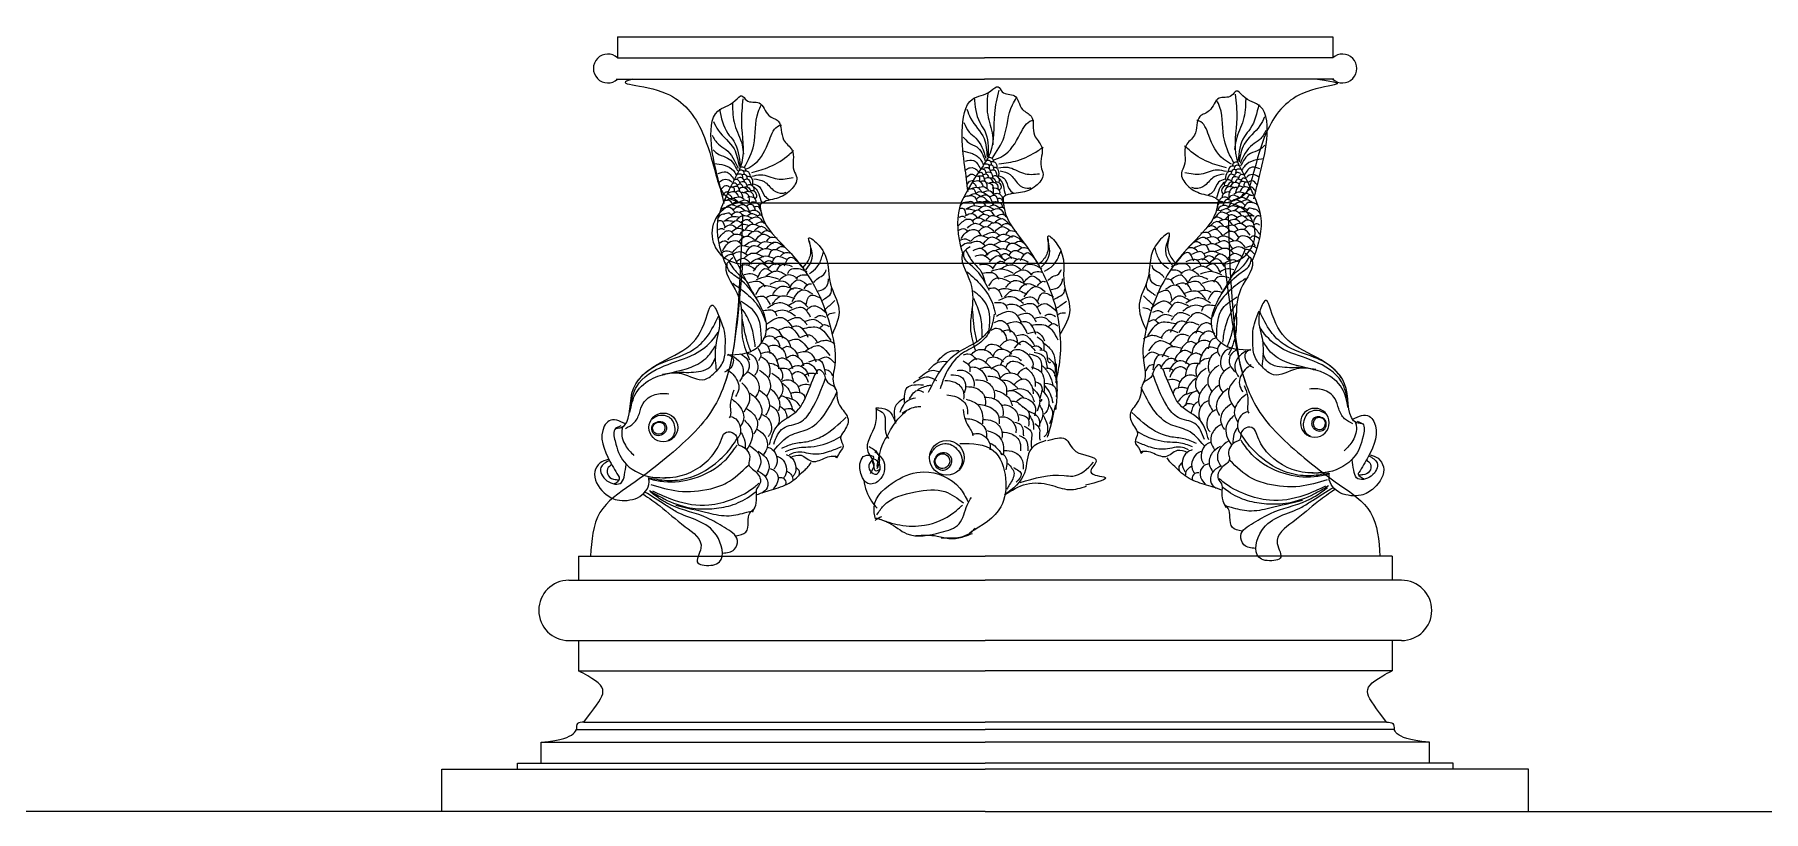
# Model space of a CAD drawing. Extents: x 3172 to 33391, y 13916 to 34175.
# Drawn here: x 26494 to 28499, y 24056 to 24957 of the extents above; entities that cross this region are included whole.
import ezdxf

# ---------------------------------------------------------------- set-up
doc = ezdxf.new("R2010")
doc.units = 0
doc.layers.get('0').update_dxf_attribs({"linetype": 'CONTINUOUS'})
doc.layers.get('DEFPOINTS').update_dxf_attribs({"linetype": 'CONTINUOUS'})

# ---------------------------------------------------------------- blocks, each defined once
blk = doc.blocks.new('A$C4FF96143')
blk.add_circle((144.8, 134.1), 28.7)
for points in [[(226, 569), (225.1, 610.4), (226.8, 669.3), (249.4, 720.9), (281.2, 731.3), (293.6, 736.8), (299.6, 727.7), (319, 719), (330.1, 695.1), (343.1, 682.5), (345.1, 650.4), (355.1, 630.7), (350.6, 597.4), (352.5, 584.4), (338.6, 566.7), (312.3, 558.3), (285.3, 555.1), (280.8, 552.2)], [(252.5, 723.3), (257.3, 681.1), (264.1, 666.1), (265.5, 624.4)], [(275.5, 727.5), (271.7, 692.3), (276.2, 657.5), (275.1, 641.7)], [(238.5, 705.3), (242.9, 689.7), (261.7, 653.6), (263.3, 623.2)], [(271.3, 619.5), (295, 653.1), (314.2, 704.5), (322.3, 715.5)], [(227.6, 659.8), (235.2, 649.9), (248, 641.3), (259.5, 616.9)], [(231.3, 683.6), (238.1, 666.9), (248, 656), (261.1, 620.9)], [(274.8, 616.8), (289.3, 621.8), (322.1, 655.1), (343.4, 675), (346.8, 675.1)], [(224.4, 637.1), (239.8, 630.9), (252.7, 618.9), (255.8, 611.1)], [(226, 605.6), (233.8, 608.1), (244.2, 603.4), (245.9, 600.6)], [(227.2, 619.7), (240.2, 619.6), (250.3, 604.2)], [(250.9, 604.2), (256.1, 603.1), (258.6, 596)], [(256.1, 605.1), (262.6, 605.3), (266.8, 597)], [(257.5, 611.6), (264.4, 610.2), (264.9, 603.7)], [(261.8, 617.3), (266.9, 616.6), (269, 609.2)], [(264.9, 609.4), (270.1, 608.4), (272.2, 600.6)], [(265.2, 622.5), (271.6, 619.6), (273.1, 614.2)], [(268.6, 614.4), (275.1, 613.1), (277.7, 602.6)], [(272.1, 605), (276.9, 603.5), (279.7, 593.6), (278.2, 588.7)], [(280.3, 602.9), (295.6, 602.3), (320.3, 589.6), (347, 586)], [(281.8, 609.2), (313.3, 611.9), (348.5, 624.4), (357.4, 629.2)], [(232.6, 580.8), (209.1, 543.9), (205.3, 474.2), (206.6, 466.6)], [(225.7, 580.8), (232.3, 586.6), (237.4, 586.8)], [(225.9, 592.6), (235.3, 597.4), (240.5, 594.2)], [(228.6, 573.4), (235.2, 572.5), (238.2, 565.1)], [(232.4, 573.8), (241.9, 574.5), (248.4, 566.2)], [(235.2, 583.1), (239, 579.2), (240.2, 574.8)], [(235.5, 584.2), (246, 584.9), (251.9, 574.1)], [(241.7, 594.2), (247.1, 590.7), (246.3, 585.2)], [(242.3, 574.2), (253.9, 573.9), (259.9, 568.6)], [(246, 593), (252.9, 592.2), (255.5, 582.9)], [(246.5, 598.2), (251.4, 598.4), (253.3, 591)], [(248, 583.9), (253.8, 584.1), (258.1, 574.5), (257.5, 570.9)], [(253.5, 594.2), (259.3, 594.7), (262.1, 589.3)], [(254.4, 587.4), (262.5, 588.7), (269.6, 579.1)], [(257.8, 581), (266.1, 577.1), (267, 562.1)], [(258.6, 598), (266.8, 596.6), (269.1, 586.9)], [(260.8, 579.5), (268.6, 580.1), (275.7, 574.4), (275.5, 568.9)], [(264.5, 588.1), (270, 587), (273.6, 578.9)], [(266.2, 599.9), (272.4, 600.4), (276.2, 590.1)], [(268.8, 589.5), (273.9, 590.7), (279.2, 583), (278.5, 579.5)], [(273.7, 580.7), (277.8, 579.2), (280.3, 568.3), (277.2, 565.6)], [(279.8, 585.4), (284.6, 575.4), (286.3, 560.8), (287, 556.9)], [(280.2, 589.9), (288.9, 582.9), (294, 566.7), (300.5, 558.5)], [(282.8, 597.9), (298.3, 590), (310.1, 572.9), (324, 564.3), (330.2, 564.5)], [(210.1, 547.4), (218.9, 552.4), (223.2, 552)], [(217.6, 559.9), (223.7, 562.3), (227, 562)], [(220.8, 551.9), (230.4, 551.9), (234, 545.2)], [(221.2, 541.3), (234.7, 544.9), (245.8, 540.8)], [(223.9, 561.9), (233.9, 560.9), (239.7, 550.2)], [(227.6, 562.4), (236.5, 564.7), (245.5, 559.6)], [(233.6, 548.6), (244.8, 550.7), (252.6, 543.1)], [(237.8, 565.1), (244.6, 567.1), (256.8, 560.3)], [(238.5, 555.2), (245.2, 558.9), (257.8, 549.4)], [(246.2, 559.6), (257.5, 560), (263.7, 547.6)], [(247.6, 549.4), (257.5, 549.7), (266.2, 543.2)], [(250.4, 565.6), (262.4, 566.6), (268.1, 558)], [(260.7, 556.7), (269.5, 558.3), (273.6, 547.2)], [(263.4, 546.9), (269.5, 547.8), (279.7, 538.9), (279.1, 537.5)], [(266.3, 570.9), (269.6, 571), (278.1, 561.8), (277.5, 560.2)], [(268.4, 560.7), (275.2, 560.9), (281.3, 554), (281.4, 549.5)], [(273.1, 552), (277.5, 552.8), (282.3, 543.1), (282.5, 537.3)], [(283, 554.7), (282.7, 533.1), (309.5, 474.6), (346.1, 385), (352.7, 317.1), (345.8, 267.2), (337, 238.8)], [(203.8, 514.3), (211.2, 520.2), (219.5, 524.2)], [(207.1, 528.5), (212.7, 529.6), (216.6, 526.9)], [(208.5, 542.6), (214.2, 542.8), (218.3, 531.7)], [(217.1, 529.9), (229.4, 532), (237.1, 524.5)], [(217.3, 523.8), (224.9, 523), (230.3, 515.7)], [(218.5, 508.8), (230.6, 515.7), (246.6, 507.7)], [(219.1, 540.9), (226.7, 539.8), (235.4, 536)], [(227.7, 520.4), (237.5, 524.1), (248.6, 518.7)], [(229, 533.1), (238.8, 537.1), (249, 528.3)], [(238.5, 524.8), (248.6, 528.9), (257.7, 524.5)], [(239.6, 512.9), (247.6, 518.3), (260, 514.3), (262.5, 512.7)], [(240.1, 537.5), (248.8, 542.6), (265.8, 535.3)], [(246.1, 533), (257.6, 534.7), (264.8, 525.4)], [(251, 519.1), (259.3, 525.2), (276.3, 518.3)], [(259.1, 540.9), (265.6, 542.8), (275.4, 536.7)], [(259.7, 533.4), (275.4, 535), (281.9, 523.9)], [(265.2, 514.5), (277.7, 518.7), (286.5, 509.4)], [(269, 523.8), (280.2, 525.6), (284.8, 520.9)], [(274.7, 536.7), (280.1, 537.5), (282.2, 535.2)], [(203.2, 506.8), (214.4, 508.1), (218.4, 502.6)], [(203.7, 489.9), (211.2, 492), (221.7, 486.7)], [(206.5, 492.8), (214.6, 501.5), (223, 505.5)], [(218.3, 504.3), (233.4, 504.2), (239.5, 494.5)], [(222, 487), (235.8, 494.7), (252, 488.7)], [(235.5, 500.8), (249.3, 508.5), (261.9, 499.7)], [(242.7, 480.9), (255.7, 490.2), (272.1, 481.2)], [(243.6, 493.9), (263.7, 497), (271.1, 491.4)], [(252.7, 507.9), (261.1, 513.3), (273.2, 509.6), (275.8, 504.6)], [(263, 498), (276.1, 505.6), (288, 497.8)], [(264.7, 487.5), (273.8, 492.6), (290.7, 486.6)], [(274.3, 506.6), (284.5, 510), (291.1, 505.4)], [(278.3, 481.1), (291.7, 488.4), (307.1, 477.6)], [(281.3, 492.5), (286.6, 497.1), (299, 494.1)], [(220.1, 477.8), (208.5, 470.8), (214.2, 418.6), (210.7, 368.6), (206.3, 343.5), (210.1, 306.9)], [(205, 479.6), (214.3, 484.6), (222.7, 483.9)], [(244.1, 402.4), (222.4, 442.4), (208.1, 462.8), (208.4, 470.1)], [(212.3, 473.1), (222.1, 451.4), (233.4, 435.9), (238, 417.4)], [(221.4, 484), (233.7, 485.7), (244.2, 477.9)], [(224.2, 471.1), (237.2, 473.6), (247.8, 460.9)], [(226.6, 461.4), (237.1, 462.6), (252.3, 450.9)], [(238.5, 473.3), (251.3, 478.8), (270.1, 468.5)], [(242.4, 460.2), (261.4, 467), (270.6, 454.1)], [(248.9, 449), (264.3, 458.3), (275.2, 448.2)], [(259.9, 477.1), (275.5, 481.3), (286.6, 476.3)], [(260.9, 467.5), (273.9, 469), (286.8, 461.9)], [(267, 457.5), (277.4, 460.5), (286.5, 451.2)], [(278.7, 467.1), (286.3, 476.2), (304.7, 467.6)], [(282.8, 457.3), (290.1, 463.7), (306.5, 456.4)], [(293.1, 475.8), (304, 478.5), (311.8, 470.6)], [(297.7, 463.6), (307.5, 467.4), (315.8, 464.6)], [(300.6, 446.4), (311.6, 458.2), (329, 436.9)], [(349.4, 478.1), (345.9, 454.2), (333.4, 439.7), (330.3, 437.4)], [(333.7, 432.1), (350.2, 456.5), (350.4, 482.4), (363.9, 466.7), (368.3, 399.8), (373, 356.7), (352.7, 318.2)], [(210.7, 436.9), (231.9, 411.6), (247.2, 379.3), (250, 361.9)], [(232.3, 446.7), (242.9, 446.4), (254.1, 438.6)], [(236.3, 432), (255.7, 429.2), (261.3, 419.7)], [(250.3, 434.2), (268.6, 435.7), (285.5, 427.5)], [(252.8, 436.9), (268.2, 448.8), (279, 440.4)], [(266.8, 436.5), (286.8, 440.7), (299.4, 431.5)], [(273.4, 448.1), (282, 452.8), (296.2, 448.9)], [(286.5, 424.9), (303.8, 430.8), (317.2, 421.6)], [(286.8, 441.6), (295.3, 448.9), (313, 442.5)], [(302.9, 432.5), (307.1, 437), (327.3, 434.2), (334.5, 429.2)], [(338.3, 424.7), (353.1, 432.8), (364.6, 447.2), (368.6, 454.9)], [(235.8, 330.9), (236.3, 381.2), (217.5, 404.3)], [(244.1, 410.4), (256, 421.3), (279, 413.3)], [(244.2, 406), (255.7, 404.7), (263.2, 389.2)], [(261, 402.2), (267.1, 403.3), (283, 398.6)], [(270.8, 421.8), (284.8, 424), (299, 417.5), (301.9, 408.8)], [(271.4, 404.3), (286, 414.4), (306.4, 405.5)], [(293.5, 398.1), (304.6, 407.2), (320.5, 401.6)], [(300.1, 386), (322.3, 400.8), (335.8, 390.8)], [(301, 408.8), (317.3, 419), (330, 408)], [(314.6, 421.5), (323.2, 425.3), (334.7, 423.1)], [(324, 401.7), (334.3, 408.2), (337.9, 407.4)], [(342.1, 408.6), (350.5, 414.3), (361.2, 417.9), (366.4, 424.6)], [(345.8, 393.6), (356.6, 395.1), (365, 402.9), (366.9, 409.5)], [(215.2, 319.4), (212.8, 340.3), (212.7, 360.6), (213.3, 378.2)], [(224.1, 326), (225.5, 352), (220.5, 381.2), (216.8, 391.9)], [(250.3, 381.7), (268, 376.2), (270, 368.4)], [(258.1, 384.6), (279, 388.8), (297.8, 375.5)], [(267.6, 389.3), (283, 398.6), (305.2, 389.7)], [(268, 375.3), (281.1, 375.8), (300, 361.6)], [(292.4, 380.5), (313.3, 383.9), (323.3, 371.1)], [(292.7, 371.8), (314.5, 372.5), (323.9, 354.5)], [(321.4, 375.4), (330.6, 388.8), (348.4, 380.7)], [(349.6, 376.5), (353.9, 378.8), (365.6, 384.6), (368.6, 392.2)], [(247.9, 362.3), (238.9, 337.8), (218.1, 316.9), (189.1, 303.6), (160.8, 277.5), (145.9, 248.8)], [(247, 348.8), (256.6, 351.3), (270.7, 333.9), (270.8, 330.1)], [(251.1, 359), (278.1, 363.4), (291, 344.6)], [(268.2, 344.7), (286.6, 345.4), (298.6, 325.6)], [(287, 356.7), (305.4, 357.4), (315.5, 342.8)], [(289.2, 344.6), (298.8, 344.9), (312.7, 322.6)], [(314.4, 348.9), (327.6, 349.4), (341.1, 336.7)], [(319.1, 366.6), (330.3, 371.3), (351.9, 354.6)], [(331, 351.2), (338.8, 353.2), (348.6, 348.3)], [(349.1, 360.2), (353.4, 362.5), (369.3, 371.7)], [(352.7, 350.6), (354.8, 351.8), (365.6, 352.2)], [(236.7, 337), (218.8, 322.2), (201, 314), (171.2, 299.1), (125.5, 245.1)], [(225.3, 304.4), (231.6, 312.2), (253.2, 306.3), (255.5, 303.4)], [(239.9, 336.6), (249.5, 339.1), (263.6, 321.7), (263.7, 317.9)], [(252, 309.2), (267.5, 317.9), (286.2, 308.1)], [(257.3, 331.9), (266.9, 334.5), (281, 317), (281.1, 313.3)], [(281.2, 323.3), (292.5, 323.7), (309, 303.3)], [(299.5, 324.8), (316.1, 325.4), (326.3, 310)], [(306.9, 338.2), (333.3, 333.8), (348.2, 309)], [(315, 317.9), (323.6, 307.2), (323.6, 295.4)], [(335.1, 333), (343.7, 336.8), (350.9, 331.8)], [(130, 281.6), (150.1, 293.6), (163.2, 292.6)], [(146.1, 294.6), (168.2, 308.7), (183.3, 308.7)], [(188.5, 290.8), (197.9, 281.1), (197.8, 271.6)], [(190.2, 300.7), (197.8, 301.9), (210.8, 290.2)], [(196.7, 284), (208.3, 292.1), (232, 276.4), (234.1, 272.5)], [(202.8, 299.2), (211.1, 305.6), (231.9, 302), (238.8, 293.2)], [(224.8, 283.2), (231.1, 290.9), (252.7, 285.1), (255, 282.1)], [(239.5, 294.7), (245.8, 302.4), (267.5, 296.6), (269.8, 293.6)], [(249.7, 278), (260.3, 290), (281.9, 284.2), (284.2, 281.2)], [(265.8, 291.5), (272, 299.2), (293.7, 293.4), (296, 290.4)], [(275.5, 303.2), (289.2, 313), (308.8, 295)], [(296.3, 290.1), (303.2, 276.2), (301.1, 264.9)], [(298.4, 291.1), (314.5, 282.1), (315.5, 259)], [(303.5, 301.6), (312.4, 303), (320.3, 297.1)], [(307, 292.8), (321.4, 285.3), (325.7, 265.5)], [(317.1, 296), (326.8, 291.7), (330.5, 273.5), (332.7, 273.5)], [(323, 307.7), (335.9, 293.3), (338.6, 257.4)], [(84.8, 232.4), (91.8, 256.5), (119, 258.5)], [(102.9, 263.5), (128, 270.5), (141.1, 263.5)], [(112.9, 270.5), (138.1, 280.6), (147.1, 277.5)], [(155.1, 261.9), (171, 257.3), (183.4, 241.4), (182.8, 227.6)], [(165.7, 270.2), (181.6, 265.6), (188.5, 252), (184.6, 237.5)], [(177.1, 276.2), (186.1, 275.7), (202.8, 251.8), (201.7, 247.1)], [(198.3, 279.5), (207.7, 278.4), (223.1, 261), (224.9, 253.9)], [(205.7, 257.8), (221.6, 253.2), (234.1, 237.3), (233.4, 223.6)], [(214.2, 274.9), (226.1, 276.6), (244.8, 263.7), (246.1, 257.1)], [(226.4, 261.7), (242.4, 257.1), (254.8, 241.2), (254.1, 227.4)], [(235.4, 274.4), (248.7, 278.1), (263.9, 263.5)], [(246.4, 255.5), (254.7, 262), (275.5, 258.3), (282.4, 249.5)], [(257.6, 272.8), (263.9, 280.5), (285.5, 274.7), (287.8, 271.7)], [(276.1, 258.8), (281.7, 265), (292.8, 269)], [(292, 268.1), (302.7, 251), (302.7, 236)], [(299.5, 269.2), (313.9, 260.6), (316.6, 226.4)], [(341.2, 269.7), (339.1, 240.3), (336.4, 214.1), (332.7, 195.9), (333.2, 199.1), (317.7, 159), (313.9, 150.9)], [(318.7, 269.2), (328.4, 252.6), (332.1, 235.5)], [(324.1, 264.9), (330, 263.3), (338.6, 236.6)], [(330, 281), (338.6, 267.1), (336.4, 249.9)], [(85.4, 239.7), (69.3, 228.1), (65.7, 204.5)], [(75.8, 217.3), (90.8, 235.4), (103.9, 238.4)], [(93.8, 237.4), (109.9, 250.4), (118, 246.4)], [(108.9, 251.4), (128, 256.5), (131, 256.5)], [(155.9, 237.8), (168.2, 234.2), (186.6, 215.4), (186.6, 202.1)], [(189.6, 248.1), (205.5, 243.5), (218, 227.6), (217.3, 213.8)], [(236.2, 237.1), (245.2, 232.8), (259.4, 218.2), (261.4, 208.4)], [(249.3, 253), (260.6, 249.5), (271.1, 239.7), (274.3, 235.6)], [(256, 233.6), (261.3, 234), (281, 220.9), (282.9, 218.6)], [(264, 234.2), (280.6, 234.8), (291.2, 229.8)], [(268.9, 243.7), (274.2, 247.8), (288.8, 249.8), (294.5, 243.8)], [(289.8, 229.6), (296.3, 220), (298.4, 211.4)], [(293.6, 244.6), (297.9, 235), (298.4, 224.3)], [(298.9, 232.8), (307.5, 220), (302.1, 195.4)], [(304.3, 244.1), (313.9, 233.4), (309.6, 210.9), (311.2, 212), (311.8, 214.1)], [(318.7, 235.5), (326.2, 221.6), (328.9, 206.1)], [(319.3, 240.3), (334.8, 232.8), (335.9, 215.7)], [(36.6, 227.5), (32.7, 201.4), (15.7, 158.2), (23.5, 134.7), (15.7, 121.6)], [(36.6, 228.9), (55, 223.6), (66.8, 200.1)], [(37.5, 226.5), (48.2, 217.9), (48.8, 183.4), (52.1, 176.1)], [(50.8, 180.7), (68.8, 204), (86.4, 218.3)], [(78.8, 215.3), (101.9, 223.3), (110.9, 223.3)], [(180, 210.6), (182, 193.1), (187.2, 179.5), (191.4, 169.8), (191.3, 165.6)], [(187, 227.1), (205.3, 215.8), (211, 201.3), (209.4, 183.9)], [(206.5, 216.7), (218.8, 213.1), (237.3, 194.3), (237.2, 181)], [(216.9, 227.7), (232.8, 223.1), (245.3, 207.2), (244.6, 193.4)], [(244.1, 211.1), (253.1, 210.5), (269.9, 186.6), (268.8, 182)], [(260.8, 216.5), (267.5, 215.1), (274.8, 209.4), (279.4, 203.5)], [(269.6, 214.9), (278.8, 220.1), (287.1, 218.1)], [(278, 206.1), (287.7, 194.3), (287.1, 183.1)], [(287.7, 217.3), (297.3, 208.2), (298.4, 192.2), (296.8, 187.9)], [(306.4, 206.1), (310.7, 193.2), (304.3, 174.5)], [(313.9, 228), (322, 214.1), (318.2, 194.8), (312.9, 188.9)], [(322, 205), (326.8, 192.2), (319.8, 172.4)], [(183.1, 195.6), (195.5, 192), (213.9, 173.2), (213.9, 159.9)], [(211.3, 191.1), (227.3, 186.5), (239.7, 170.6), (239.1, 156.8)], [(215.9, 171.9), (234.2, 160.6), (239.9, 146.1), (238.2, 128.7)], [(238.1, 192.1), (247.1, 191.5), (263.8, 167.7), (262.7, 163)], [(263, 180.9), (271.6, 176.6), (274.8, 156.8)], [(271.6, 192.7), (285, 185.2), (285, 171.8)], [(278, 172.9), (288.2, 163.3), (286.1, 140.8), (286.6, 134.4)], [(288.2, 196.4), (302.1, 185.7), (303.2, 169.7)], [(288.2, 189.5), (293, 176.6), (292.5, 165.9)], [(295.7, 175.6), (302.7, 165.4), (301.1, 152.6), (301.6, 147.2)], [(310.7, 187.9), (314.5, 177.7), (312.3, 154.7), (308.6, 151.5)], [(27.6, 157.1), (40.2, 138.3), (29.2, 108.5), (10.3, 105.3), (13.4, 152.4), (24.4, 147.7), (16.6, 138.3), (16.6, 125.7), (26, 119.5), (32.3, 136.7), (22.9, 144.6), (22.9, 132), (24.4, 125.7), (33.9, 127.3)], [(18.3, 166.1), (31.4, 154.3), (31.4, 134.7), (27.5, 128.1)], [(117.5, 141), (130, 154.4), (144.2, 157.7), (152.5, 155.8), (163.1, 146.5), (169.1, 135.4), (167.9, 120.2), (163.4, 113.2)], [(125.5, 134.8), (133, 142.2), (144.7, 142.3), (151.4, 134.9), (152.2, 128), (149.2, 120.7), (139.5, 114.1), (130.6, 115.9), (124.5, 123.8), (123.9, 131.7), (125.6, 135.5)], [(169, 155.6), (222.4, 138.3), (238.1, 89.6), (225.6, 44.1), (169, 6.4)], [(192.6, 168.9), (201.6, 168.4), (218.4, 144.5), (217.3, 139.8)], [(219.1, 150.8), (227.8, 143.3), (235.7, 129.6)], [(239.8, 166.9), (255.7, 162.3), (268.1, 146.4), (267.5, 132.6)], [(267.9, 158.4), (278, 150.9), (279.7, 131.7)], [(314.3, 144.8), (343.1, 144.8), (358.8, 122.2), (390.1, 102.1), (379.7, 85.6), (402.3, 74.3), (368.4, 64.7)], [(16.6, 45.7), (16.6, 66.1), (57.4, 105.3), (104.6, 114.8), (161.1, 81.8), (172.1, 58.2)], [(125.9, 133.9), (124.8, 128.9), (133.6, 117.6), (145.1, 120.4), (149.2, 130.7), (141.2, 140.9), (131.5, 139.8), (125.9, 133.9)], [(235.5, 132.4), (241.9, 125), (240.1, 104)], [(240.8, 136.4), (256.7, 131.8), (269.1, 115.9), (268.5, 102.1)], [(244.7, 114), (252.9, 96.6), (243.7, 79.2), (238.2, 71.9)], [(252.9, 106.7), (264.8, 93.9), (254.7, 81.9)], [(261.2, 80.4), (335.2, 84.7), (349.2, 82.1), (385.8, 101.3)], [(18, 47.1), (38.2, 37), (65.7, 15.9), (122.6, 12.3), (153.8, 23.3), (170.3, 52.6), (178.6, 64.5)], [(19.7, 52), (32.3, 66.1), (87.3, 83.4), (136, 78.6), (164.3, 56.7)], [(233.3, 63), (271.7, 76.9), (310, 71.7), (341.3, 60.4), (370.1, 63)], [(21.3, 45.7), (55.9, 31.5), (96.7, 26.8), (147, 42.5), (162.7, 53.5)], [(80.4, 11.3), (115.3, 6.8), (137.3, 0.3), (159.3, 1.3), (174, 4.9)], [(121.7, 3.1), (173.1, 7.8), (179.4, 13)]]:
    blk.add_spline(points, degree=3)
for points, knots in [([(294.2, 731.1), (289.9, 718.7), (278.5, 685.5), (279.1, 633.9), (247.1, 600.9), (231.3, 579.3), (231.3, 579.3), (226.8, 573.6)], [0, 0, 0, 0, 39.696934, 105.517789, 144.110858, 172.789558, 186.177501, 186.177501, 186.177501, 186.177501]), ([(310.8, 145.2), (301.3, 142.9), (276.9, 136.8), (275.8, 88.3), (248.4, 71.9), (234.3, 62.7)], [0, 0, 0, 0, 26.988863, 69.265019, 118.051668, 118.051668, 118.051668, 118.051668]), ([(4.2, 111.8), (4.8, 99), (8.8, 81.4), (18.5, 67), (21.3, 62.9)], [95.517913, 95.517913, 95.517913, 95.517913, 126.521035, 138.866475, 138.866475, 138.866475, 138.866475])]:
    blk.add_open_spline(points, degree=3, knots=knots)
for points in [[(50.8, 180.7), (38.7, 168.6), (34.5, 151.4), (27.8, 131.6)], [(16, 43.4), (18.8, 45.7), (23.2, 47.3), (27.6, 48.8)]]:
    blk.add_open_spline(points, degree=3)
at = {"layer": 'DEFPOINTS', "color": 0, "linetype": 'ByBlock'}
blk.add_point((300.6, 557.7), dxfattribs=at)
blk = doc.blocks.new('A$C5C8C3E81')
at = {"color": 4}
for points, knots in [([(180.1, 2286.4), (159.8, 2304.2), (110.5, 2346.6), (60.6, 2388), (31.1, 2411.9)], [3033.684273, 3033.684273, 3033.684273, 3033.684273, 3114.834321, 3229.132713, 3229.132713, 3229.132713, 3229.132713]), ([(159.4, 2211.8), (139.1, 2229.6), (89.8, 2271.9), (39.9, 2313.4), (10.4, 2337.3)], [3033.684273, 3033.684273, 3033.684273, 3033.684273, 3114.834321, 3229.132713, 3229.132713, 3229.132713, 3229.132713]), ([(387.2, 1723), (386.7, 1723.5), (312.1, 1798.8), (233, 1869.6), (153.2, 1938.9)], [394.337355, 394.337355, 394.337355, 394.337355, 396.220769, 712.913916, 712.913916, 712.913916, 712.913916]), ([(860, 1525.2), (829.4, 1565.6), (735.6, 1689.3), (642, 1813.2), (577.9, 1895.9)], [1925.382684, 1925.382684, 1925.382684, 1925.382684, 2077.249948, 2390.933477, 2390.933477, 2390.933477, 2390.933477]), ([(1476.7, 685.1), (1469.8, 695.3), (1453.2, 719.9), (1436.6, 744.5), (1426.9, 759)], [804.874981, 804.874981, 804.874981, 804.874981, 841.576821, 893.80315, 893.80315, 893.80315, 893.80315])]:
    blk.add_open_spline(points, degree=3, knots=knots, dxfattribs=at)
for points in [[(157.5, 2044.1), (105.3, 2089), (53.1, 2133.9), (0, 2177.6)], [(256.4, 2114.7), (231.2, 2142.8), (205.7, 2170.6), (179.9, 2198.2)], [(260.4, 1914.7), (215.3, 1959.5), (169.4, 2003.5), (122.9, 2046.6)], [(485.9, 1928.5), (456, 1966.4), (425.7, 2004), (395.1, 2041.2)], [(606, 1660.7), (545.5, 1731.9), (483.1, 1801.6), (419.1, 1869.7)], [(702.8, 1504.2), (667.6, 1545.3), (632.4, 1586.4), (596.7, 1627)], [(962.4, 1452.7), (926.6, 1501.3), (890.3, 1549.4), (853.4, 1596.9)], [(830.5, 1466), (811.6, 1490.4), (792.5, 1514.7), (773.3, 1538.9)], [(971.7, 1365), (953.4, 1390), (935, 1415), (916.4, 1439.8)], [(1016.1, 1405), (1003.1, 1422.3), (990.1, 1439.5), (977.1, 1456.8)], [(868.4, 1323.6), (841.2, 1357.2), (813.7, 1390.7), (786, 1424)], [(1077, 1293.4), (1053.1, 1327.3), (1029, 1361.1), (1004.7, 1394.7)], [(987.6, 1260.5), (969.5, 1283.8), (951.3, 1307.1), (933, 1330.3)], [(1139.3, 1239), (1124.4, 1259.3), (1109.4, 1279.6), (1094.4, 1299.8)], [(1087.6, 1204.3), (1070.1, 1228.9), (1052.6, 1253.4), (1034.9, 1277.9)], [(1185.1, 1137.5), (1164.4, 1167.7), (1143.7, 1197.9), (1122.8, 1227.9)], [(1100.7, 1113.4), (1084, 1135.4), (1067.2, 1157.4), (1050.3, 1179.3)], [(1191.7, 1056.9), (1175.6, 1079.8), (1159.5, 1102.7), (1143.4, 1125.6)], [(1246.2, 1091.5), (1233.7, 1109.1), (1221.1, 1126.6), (1208.4, 1144.1)], [(1282.9, 993.3), (1263.8, 1021.6), (1244.6, 1050), (1225.4, 1078.3)], [(1208.2, 970.8), (1191.9, 992.7), (1175.5, 1014.4), (1159.1, 1036.2)], [(1301.5, 900.2), (1282.4, 927.4), (1263.4, 954.5), (1244.4, 981.7)], [(1353.5, 938.9), (1339.1, 959.8), (1324.6, 980.6), (1310, 1001.4)], [(1374.8, 836.5), (1357.2, 862.8), (1339.6, 889), (1322, 915.3)], [(1316.5, 807.6), (1299.9, 829.8), (1283.3, 852), (1266.7, 874.3)], [(1446.9, 781), (1431.7, 803.9), (1416.4, 826.7), (1401.1, 849.5)], [(1404.4, 734.4), (1384.1, 763.3), (1363.8, 792.1), (1343.5, 821)], [(1428.1, 658.5), (1414.1, 677.2), (1400.2, 695.8), (1386.2, 714.4)], [(1554.7, 615.2), (1536.9, 643), (1519, 670.8), (1501, 698.4)], [(1521.5, 568.4), (1497.5, 602.4), (1473.6, 636.3), (1449.6, 670.3)], [(1625.5, 490.3), (1601, 526), (1576.6, 561.7), (1552.3, 597.5)], [(1587.2, 469), (1565.5, 497.7), (1543.9, 526.4), (1522.2, 555.2)], [(1715.4, 384), (1691.5, 422.8), (1667.5, 461.5), (1643.3, 500.2)], [(1671.8, 379.2), (1648.6, 411.9), (1625.4, 444.7), (1602.2, 477.4)], [(1685.8, 320.7), (1670, 341.6), (1654.2, 362.4), (1638.5, 383.3)], [(1710.4, 311.4), (1694.3, 334.8), (1678.2, 358.1), (1662.1, 381.5)], [(1757.5, 275.8), (1742.5, 300.5), (1727.6, 325.1), (1712.5, 349.6)], [(1748.4, 252.2), (1732.4, 274.7), (1716.3, 297.3), (1700.3, 319.8)], [(1786.4, 187.9), (1769.4, 210.3), (1752.4, 232.8), (1735.4, 255.2)], [(1888.1, 49.1), (1857.7, 93), (1827.3, 136.9), (1796.9, 180.8)], [(1876.7, 102.5), (1857.3, 129.8), (1837.8, 157.1), (1818.4, 184.4)], [(1873.5, 39.5), (1854, 66.8), (1834.6, 94.1), (1815.2, 121.4)], [(1889.6, 0), (1880.6, 11.8), (1871.7, 23.7), (1862.7, 35.5)], [(1901.4, 7.2), (1894.4, 18.8), (1887.5, 30.3), (1880.5, 41.9)]]:
    blk.add_open_spline(points, degree=3, dxfattribs=at)
blk = doc.blocks.new('A$C5F8D38F5')
blk.add_blockref('A$C5C8C3E81', (0, 0))
blk = doc.blocks.new('A$C7D4C0E95')
at = {"xscale": 0.7, "zscale": 0.7, "rotation": 347.9128368041152}
blk.add_blockref('A$C5F8D38F5', (-456, 277), dxfattribs=at)
blk = doc.blocks.new('A$C351D478B')
at = {"rotation": 86.79571953716956}
blk.add_blockref('A$C7D4C0E95', (2622.8, -134.5), dxfattribs=at)
blk = doc.blocks.new('A$C17345736')
blk.add_circle((144.6, 230.2), 23.9)
for points in [[(460.3, 449.9), (478.5, 487.2), (507, 538.7), (550.6, 574.2), (583.7, 568.9), (597.3, 568.1), (598.4, 557.3), (611.7, 540.7), (610.6, 514.4), (616.4, 497.2), (603.5, 467.7), (603.3, 445.6), (584.1, 418.1), (579.8, 405.7), (559.4, 396.3), (532.1, 400.9), (506.7, 410.4), (501.3, 409.9)], [(554.6, 574.9), (539.5, 535.2), (538.6, 518.8), (520.8, 481.1)], [(517.5, 549.4), (515.9, 531.5), (519.7, 517.2), (515.3, 480)], [(533.8, 565.4), (530.6, 549.4), (530.8, 508.8), (518.3, 481)], [(576.9, 568.1), (557.4, 538.6), (545.5, 505.6), (537.2, 492)], [(503.3, 529.9), (505.6, 517.6), (513, 504.1), (512, 477.1)], [(523.7, 474.1), (560.2, 493), (600.7, 530), (613, 536)], [(484.6, 494.5), (496.1, 488.4), (498, 470)], [(490.1, 511.2), (501, 498.6), (506.9, 482.1), (506, 473.7)], [(525.6, 470.1), (540.8, 467.9), (585.1, 482.5), (613.2, 490.4), (616.3, 488.9)], [(465.4, 460.5), (474, 462.7), (478.6, 460.5)], [(471, 471), (481.6, 470.9), (484.8, 465.7)], [(474.9, 458.3), (476.6, 453), (475.6, 448.5)], [(475.7, 459.1), (485.4, 454.8), (485.6, 442.6)], [(477.1, 482.4), (485.2, 481.1), (492.2, 472.2), (492.5, 468.9)], [(485.8, 465.1), (489, 459.6), (485.8, 455)], [(489.1, 462.1), (494.9, 458.3), (492.9, 448.7)], [(491.9, 466.5), (496.3, 464.4), (494.6, 456.9)], [(496.3, 459.7), (501.7, 457.5), (501.7, 451.4)], [(498.5, 469.8), (502.7, 466.4), (501.7, 459)], [(502.5, 460.8), (509.2, 455.8), (506.8, 446.1)], [(503.5, 468.2), (509.4, 465.4), (509.3, 456.1)], [(507.8, 473.4), (513.3, 469), (510.8, 463)], [(510.2, 459), (515.9, 456.6), (514.6, 445.7)], [(513.3, 468), (517.6, 464.7), (515.8, 456.8)], [(514.2, 476.4), (518.5, 473.5), (516.9, 465.9)], [(517.7, 460.8), (521.3, 457.3), (519.3, 447.2), (515.7, 443.5)], [(519, 470.7), (524.1, 466.7), (521.7, 456.1)], [(519.7, 479.5), (524, 474), (522.8, 468.6)], [(528.3, 460.1), (557.6, 448.1), (594.6, 443), (604.7, 443.3)], [(471.5, 457.4), (433.8, 435.3), (398.5, 375.1), (396.2, 367.8)], [(432.7, 434.5), (437.8, 432.1), (436.4, 420.3)], [(436.3, 437.9), (446.4, 438.4), (450, 436.1)], [(447.9, 437.1), (456.4, 432.7), (456.5, 425.1)], [(448.7, 445.7), (455.2, 445.1), (458, 443.2)], [(455.2, 444.6), (463.6, 439.1), (463.8, 426.9)], [(458.7, 443.3), (467.6, 441.3), (473.3, 432.6)], [(464.6, 452.6), (470.1, 448.9), (469.3, 440.9)], [(465.1, 432), (472.7, 432.1), (479.6, 417.9)], [(468.2, 451.3), (477, 447.5), (478.9, 437.1)], [(469, 441.1), (475.9, 439.7), (483.7, 428.1)], [(474, 432.3), (484.1, 427.5), (484, 413.6)], [(477.1, 447), (487.4, 441.4), (490.3, 434)], [(480.5, 435.6), (491.6, 431.2), (492.7, 420.8)], [(486.7, 453.1), (492, 450.6), (491.3, 440.1), (489.2, 437.2)], [(494.1, 446), (499.7, 438.7), (493.6, 425)], [(494, 453.3), (501.7, 450.7), (503.7, 438.9)], [(496.1, 443.3), (503.3, 440.2), (507, 432), (504.3, 427.1)], [(497, 433.1), (500, 431.7), (503.3, 419.7), (502, 418.5)], [(503.2, 449.3), (507.7, 445.7), (507.1, 437)], [(508, 438.4), (511, 435.2), (508.3, 424.4), (504.2, 423.4)], [(507.8, 448.5), (512.8, 447.3), (514, 438), (511.8, 435.2)], [(515.6, 439.9), (515.4, 428.7), (510.1, 415), (508.9, 411.2)], [(518.1, 443.7), (522.6, 433.4), (519.7, 416.7), (521.7, 406.4)], [(524, 449.6), (534.2, 435.5), (536.9, 414.8), (545.3, 400.9), (550.9, 398.2)], [(524.1, 455.2), (537.4, 447.6), (553.6, 425), (575.6, 409.6)], [(504.5, 411.1), (494.2, 392), (491.3, 327.7), (482.8, 231.3), (457.6, 168), (428.5, 126.8), (407.7, 105.5), (404, 95.3)], [(411.5, 405), (422.1, 401.1), (423.1, 394.4)], [(415.5, 411.4), (424.8, 413.3), (434, 413.1)], [(425, 422.6), (430.5, 421), (432.7, 416.8)], [(426.1, 399.8), (440, 400.4), (450.5, 386)], [(431.9, 413.7), (438.2, 409.5), (439.7, 400.6)], [(434.5, 419.2), (446.4, 415.5), (449.8, 405.2)], [(439.5, 405.9), (450, 404.8), (457.4, 394.8)], [(441.3, 428.1), (447.6, 423.6), (453.5, 416.3)], [(443.3, 427.5), (457, 424.5), (465, 415.8)], [(446.5, 416.6), (457.1, 415.8), (462.1, 403.2)], [(451.2, 404.9), (462, 403.9), (468, 395.8)], [(457.7, 428.3), (468.6, 425), (472.1, 414.7)], [(458.4, 415.5), (468.5, 416), (480.3, 401.7)], [(461.6, 408.7), (472.7, 404.9), (474.8, 393.4)], [(470.5, 422.6), (479.5, 418.4), (484.3, 408.5)], [(474, 402.8), (488.6, 397), (489.4, 384.2)], [(476.9, 409.8), (483.5, 408.5), (489.4, 398.6)], [(483.4, 413.1), (489.2, 411.1), (494.3, 398.5), (493.1, 397.6)], [(485.5, 423.1), (494.1, 420.5), (492.7, 408.7)], [(494.2, 423.1), (500.4, 420.2), (502.5, 411.2), (500.6, 407.2)], [(494.4, 413.2), (498.7, 411.9), (498.5, 401.1), (496, 395.8)], [(400.7, 380), (411.2, 380.3), (418.4, 375.8)], [(404.3, 389.8), (411.9, 388.2), (418.8, 378.7)], [(408, 391.1), (419.3, 395.1), (428.5, 394.9)], [(417.3, 376.4), (429, 372.4), (434.7, 360.6)], [(419.2, 378.9), (434.9, 379.4), (446.7, 366.7)], [(423.9, 396), (437.2, 388.9), (438.2, 377.5)], [(437.6, 384.9), (453.3, 385.4), (460.5, 371.8)], [(441.6, 375.1), (460.8, 368.6), (464.8, 360.3)], [(446.7, 393.8), (456.3, 395), (465.5, 385.7), (466.9, 383.1)], [(456.1, 383.4), (466, 384.3), (475.1, 375.5), (475, 369.9)], [(459.7, 394.1), (469.9, 395.7), (481.8, 381.8)], [(460.7, 369.9), (475.8, 370.6), (482.8, 358.3)], [(470.1, 383.5), (483.2, 381.5), (486.8, 369.2)], [(474.7, 372.3), (485.2, 370.7), (489.1, 363.6)], [(477.8, 390.1), (488.6, 386.5), (490.5, 380.3)], [(488.8, 398.9), (494, 397.1), (494.8, 394.1)], [(413.3, 371.5), (399.8, 370.7), (380.9, 321.6), (354.9, 278.8), (339.5, 258.5), (326.1, 224.2)], [(400.1, 293.5), (399.1, 339), (395.8, 363.7), (399.4, 370.1)], [(404.2, 370.9), (403, 347.2), (405.9, 328.3), (401.5, 309.7)], [(411.5, 354), (421.4, 350.3), (429.6, 332.9)], [(413.9, 363.7), (426.5, 360), (430.2, 343.9)], [(425, 345.7), (445, 343), (447.3, 327.4)], [(427.6, 359.1), (441.5, 358.1), (453.5, 340.4)], [(434.8, 364), (450.7, 366.3), (461.1, 350.8)], [(444.9, 343.7), (457.1, 339.1), (465.3, 326.9)], [(448.4, 352.6), (464.2, 349.3), (471.7, 339.7)], [(457.4, 359.7), (467.8, 360.1), (480.1, 347.1)], [(466.5, 347.8), (481.8, 348.2), (490.5, 331.5)], [(474.4, 356.6), (481.2, 358.2), (490.9, 349.9)], [(125.2, 292.4), (154.6, 310.7), (211.2, 307.5), (262.3, 290.3), (302.8, 289.4), (315.8, 292.9)], [(159.2, 315.8), (174.7, 318.6), (214.9, 312.6), (266.6, 296.9), (297.7, 299.3), (332.9, 312.8)], [(386.2, 339.5), (393.5, 307.3), (392.2, 271.6), (386.8, 254.8)], [(406.7, 323.4), (422.6, 312), (423.3, 301.1)], [(409.9, 338.3), (419.1, 333.2), (425.5, 321.1)], [(420.1, 319), (437.1, 311.9), (448.4, 296.9)], [(423.6, 320.2), (442.7, 323.8), (448.5, 311.4)], [(425.7, 332.8), (443.7, 334), (448.7, 320)], [(445.7, 332), (456.3, 329.9), (460.1, 317.5)], [(447.1, 320.7), (456.9, 320.9), (467.7, 311)], [(493.3, 278.9), (519.1, 293), (531.2, 316), (536, 295.8), (509.3, 234.3), (493.8, 193.9), (458, 168.9)], [(459.7, 324.6), (469.1, 327), (480.3, 313)], [(460.5, 335.2), (471.4, 339.8), (483.8, 323.8)], [(475.7, 323.4), (486.2, 322.3), (492.3, 316)], [(477.3, 336.3), (488.2, 333.8), (491.5, 323.2)], [(100.4, 275.1), (82.8, 296.4), (71, 294.5), (40.6, 243.9), (35.6, 213.7)], [(118.3, 284.8), (147, 303.1), (184.2, 303.5), (243.9, 277.2), (276, 273.1), (298.3, 278.8)], [(197.3, 299), (217.9, 287.5), (241.7, 268.3), (271.7, 257.9), (283.9, 263.1)], [(200.1, 298.9), (225.1, 279.3), (248.2, 247.1), (270.6, 245.3), (279.4, 246.3), (299.7, 256.4), (306.3, 263.6), (320.4, 280.3), (328.2, 295.7), (334.5, 313.5)], [(347.3, 234.8), (360.4, 257.3), (369.4, 285.5), (370.9, 296.7)], [(359.9, 233.8), (383.5, 278.2), (377.3, 307.4)], [(401.8, 296.7), (411.4, 290.2), (411, 273)], [(403.7, 300.6), (419.3, 304.9), (436.1, 287.3)], [(425.2, 282.7), (442.8, 285), (456.9, 267.7)], [(432.7, 298.5), (446.1, 294.1), (455.8, 281.8), (454.4, 272.8)], [(435.9, 313.5), (455.6, 308), (462.6, 294.1)], [(448.1, 294.2), (466.1, 291.4), (473.9, 277.1)], [(456, 308.8), (466.9, 311.4), (479.7, 297.6)], [(466.1, 293.4), (471.9, 295.4), (488.6, 283.7), (492.7, 275.9)], [(470.5, 306.8), (485.6, 312.2), (491.3, 285.3)], [(528.4, 312.5), (514.3, 292.9), (496.6, 285.8), (492.7, 285.2)], [(92.4, 277.2), (82.7, 279.7), (68.9, 264.4), (58.2, 227.9), (74.5, 182.7), (100.2, 159.4)], [(93.9, 274.1), (89.1, 270.7), (77.4, 247.9), (77.5, 226)], [(95.5, 269.3), (111.3, 267), (129.1, 273.5), (144.4, 282.1), (169.5, 280.6), (187.4, 267.2)], [(336.4, 233), (343.8, 252.6), (353, 270.8), (361.6, 286.1)], [(396.1, 272.3), (409.3, 259.3), (407.5, 251.4)], [(404.4, 271.3), (424.8, 265.5), (435.5, 245)], [(408.9, 258.5), (420.8, 252.9), (431.1, 231.6)], [(414.9, 271.2), (432.9, 272.3), (448.6, 254.3)], [(415, 285.6), (420.9, 283.8), (432.9, 272.3)], [(442, 267), (456, 270.1), (467.7, 257.8)], [(442.3, 253.4), (468.9, 256.3), (476.2, 241.2)], [(453.6, 273.2), (472.8, 274.7), (479, 259.2)], [(470.8, 256.3), (482.9, 257.4), (485.7, 255.1)], [(471.5, 278.2), (480.9, 277.6), (490.1, 270.4)], [(494, 270.2), (510.9, 270.6), (527.7, 278.2), (534.8, 283.2)], [(40.5, 248.3), (26.6, 252.3), (10.8, 247.2), (0.1, 210.1), (8.9, 187.5), (21.3, 175.9)], [(41.1, 245.5), (22.9, 245.7), (16.3, 222.6), (33, 204.8), (44.8, 211.3), (57.8, 222.6)], [(40.1, 238), (29.7, 236.8), (23.5, 226.7), (28.2, 215.2), (33.1, 210.6)], [(137.9, 244.8), (146.2, 242), (150.7, 233.4), (147.7, 225.6), (142.8, 222.5), (136.3, 222), (127.7, 226.7), (125.7, 233.9), (129.3, 241.5), (135, 244.9), (138.4, 245)], [(137.3, 244.2), (133.3, 243.2), (128.1, 232.3), (134.5, 224.8), (143.7, 225.7), (148.3, 235.4), (143.9, 242.2), (137.3, 244.2)], [(139.5, 253.1), (154.2, 248.8), (162, 239.5), (163.7, 232.6), (160.7, 221.2), (154.6, 212.6), (142.9, 207.8), (136, 208.6)], [(287.3, 236.3), (289.6, 223.6), (281.1, 198.7), (269.2, 192.8)], [(304.4, 254.8), (306.8, 244.6), (291.3, 233.9), (281.1, 235.1)], [(308.4, 247.7), (311.5, 231.4), (302.8, 213.2), (290.3, 207.6)], [(320.6, 242), (323.6, 225.7), (314.5, 213.4), (299.9, 210.5)], [(331.1, 234.5), (334.7, 226.2), (320.8, 200.5), (316.2, 199.4)], [(349.3, 230.9), (344.9, 218.1), (336.3, 213.9)], [(358.9, 233.8), (363.4, 227.5), (358.7, 210.7)], [(366.2, 236.9), (375.9, 234.8), (380.4, 212.8), (378.8, 209.5)], [(378.1, 244.5), (387.8, 242.4), (392.3, 220.5), (390.7, 217.1)], [(386.4, 251.8), (412.4, 243.3), (415.3, 220.7)], [(395.1, 231.2), (411.7, 223.4), (413.4, 200.3)], [(417.3, 233.3), (433.9, 225.4), (436.3, 207.9)], [(429.2, 244.1), (449, 234.7), (449, 214.4)], [(433, 252), (453.1, 245.4), (456.2, 229.4)], [(456.4, 234.1), (470.8, 241.8), (482.8, 226.5)], [(486.5, 239.1), (496.7, 235.5), (507.8, 238.6), (512.5, 243.6)], [(490, 254.2), (500.1, 255.4), (511.3, 253.7), (519, 257.2)], [(22.8, 211), (29.3, 209.9), (35.5, 212.7), (35.8, 214.7)], [(273.8, 202.5), (259.1, 192.8), (249.2, 182), (242.4, 174), (238.6, 172.2)], [(291.7, 203.6), (289.8, 182.2), (279.4, 170.6), (263.1, 164.2)], [(311.6, 210.7), (314.6, 194.4), (306, 176.2), (293.4, 170.5)], [(327.5, 200.7), (330.6, 184.4), (321.9, 166.1), (309.3, 160.5)], [(343.5, 217.1), (346.8, 208.1), (338.2, 186.5), (332.6, 181.7)], [(346.6, 200.8), (353.5, 190.9), (350.3, 168.4), (345, 164.3)], [(346.8, 220.5), (359.3, 213.7), (355.9, 185.6), (353.4, 181.9)], [(363.2, 221.8), (372.6, 217.4), (378.8, 197.1), (374, 187)], [(377.9, 204.1), (387.7, 202), (392.2, 180), (390.6, 176.6)], [(379.5, 224.9), (389.2, 222.7), (393.7, 200.8), (392.1, 197.4)], [(396.8, 206.2), (407.1, 201.4), (412.3, 175.7)], [(413.7, 221.5), (422.4, 217.3), (424.5, 191.2)], [(426.5, 207.7), (448, 191.7), (449.8, 162.8)], [(438.1, 213.8), (450, 208.2), (456.2, 190.7)], [(450.3, 227.3), (462.5, 226.4), (474, 201.6)], [(453.9, 208.2), (461.7, 206.4), (468.2, 197.6)], [(474.1, 208), (478.9, 208.1), (497.3, 208.9)], [(482, 222.1), (486.8, 222.2), (499.9, 222), (506.1, 227.5)], [(21.3, 175.9), (37.1, 168.4), (68.6, 176), (72.7, 182.2)], [(72.2, 179.6), (87.9, 160.8), (129.6, 133), (187.7, 122.7), (214.2, 127.9), (220.1, 129.6)], [(72.8, 181), (96, 156.3), (126.8, 137.8), (179.2, 129), (210.5, 132.9), (226.8, 137.7)], [(74.6, 181.9), (108.4, 153.9), (175, 142), (205.8, 153.4), (216.8, 157.7), (226.7, 150.7), (226.8, 137.7), (221.8, 128.3), (224.2, 123), (220.9, 98.6), (214.5, 93.4), (215.1, 73.9), (207.6, 56.1), (198.2, 53.1), (191, 46), (178.5, 33.2), (167.4, 28)], [(242.2, 172.5), (245.7, 164.2), (231.9, 138.5), (227.3, 137.4)], [(261.8, 192.9), (264.1, 180.3), (255.6, 155.4), (243.7, 149.4)], [(291.2, 181.5), (293.4, 168.9), (285, 144), (273.1, 138)], [(305.6, 177.2), (308.7, 160.8), (300, 142.6), (287.5, 137)], [(340.3, 183.9), (343.3, 167.6), (334.7, 149.4), (322.1, 143.8)], [(355.7, 181.6), (365, 171.4), (358.7, 151.2)], [(358.7, 195), (368.5, 192.9), (373, 170.9), (371.4, 167.5)], [(375.6, 187), (385.4, 184.9), (389.9, 162.9), (388.3, 159.5)], [(394.2, 182.3), (408.9, 172.5), (408.6, 151.3)], [(406.8, 176.3), (429.3, 168.6), (432.6, 144.8)], [(413.8, 199.2), (428.8, 192.1), (430.8, 173.7)], [(427.6, 175.2), (445, 167), (451.5, 154.2)], [(449.2, 190.1), (458.6, 189.6), (462.7, 181.8)], [(472.9, 197.8), (475.3, 197.8), (485.1, 193.2)], [(48.3, 166.5), (56.5, 134.3), (66.8, 80.9), (63.8, 36.8), (44.5, 21.2), (50, 11.7), (73, -0.2), (97.4, 36.7), (71.4, 109.4), (65, 129.2), (52.4, 167.9)], [(86.5, 7.3), (104.7, -0.3), (118.5, 7.9), (115.8, 37.9), (104.4, 68.1), (71.9, 123), (66, 137.7), (59.5, 161.5)], [(60, 164.8), (69.8, 138.4), (92.9, 100.1), (119.6, 75.5), (147.4, 59.4), (181.2, 50.9), (193, 50.4)], [(63.3, 161), (81.2, 126.2), (119.9, 83.3), (156.1, 65.6), (198.6, 57.5), (206.7, 57.7)], [(68, 170.8), (96.1, 133.4), (139.6, 102), (165.9, 92.4), (212.6, 92)], [(255.3, 153), (253.5, 131.6), (243, 120), (226.8, 113.6)], [(270.4, 165.7), (273.5, 149.4), (264.8, 131.2), (252.3, 125.6)], [(303, 145.3), (306.5, 137.1), (292.7, 111.4), (288, 110.3)], [(322.6, 164.2), (322.9, 154.1), (316.3, 134.9), (308.4, 128.8)], [(328.4, 144.9), (331.2, 140.3), (328.4, 116.8), (327.1, 114.1)], [(342.8, 159.6), (344.7, 147.9), (340.7, 134.1), (338.5, 129.4)], [(343.7, 163.3), (353.2, 158.8), (359.3, 138.5), (354.5, 128.4)], [(364.2, 161), (373.9, 158.9), (378.4, 136.9), (376.8, 133.6)], [(365.3, 170.4), (380.8, 166.4), (385.3, 144.4), (383.7, 141.1)], [(378.9, 146.6), (386.9, 144.5), (395.5, 136.3)], [(384.5, 162.1), (394.3, 160), (398.8, 138), (397.2, 134.7)], [(399.4, 158.7), (414.3, 150.8), (407, 125.2)], [(413.3, 151.1), (426.7, 146.6), (430.6, 130.3)], [(77.6, 118.3), (111, 73.8), (134.4, 47.9), (160.4, 33.6), (169.3, 29.4)], [(234.8, 114.8), (237.8, 98.5), (229.2, 80.3), (216.6, 74.7)], [(237.9, 140.6), (235.1, 129.5), (226.4, 116.3)], [(261.5, 129.4), (264.6, 113.1), (255.9, 94.9), (243.4, 89.3)], [(261.2, 95.5), (291.3, 110.9), (336.4, 109.6), (355.8, 116.6), (395.1, 137)], [(267.2, 91.6), (296.4, 101.7), (323.8, 91.4), (350.9, 94.7), (403.2, 120.5)], [(283.3, 142.3), (286.9, 134), (273, 108.3), (268.4, 107.2)], [(315.3, 132.9), (317.1, 126.3), (315.3, 117.2), (312.1, 110.4)], [(317.8, 124.3), (326.7, 118.4), (328.5, 110.1)], [(396.6, 136.6), (403.7, 138.5), (405.9, 129.9), (401, 113.1), (404.9, 98.8), (396.5, 82), (391.6, 66.9), (388, 44.2), (369.4, 33), (358.5, 28), (352.7, 14.7), (338.2, 9.6), (332.7, 7.3), (332.1, 11.6)], [(332.6, 138), (340.6, 123.4), (340.8, 111.7)], [(343.3, 137.9), (349.4, 135), (357.7, 122.8), (354.8, 115)], [(360, 138.2), (368.1, 136), (376.6, 127.9)], [(410.5, 133), (415.8, 125.7), (414, 115.9)], [(239.8, 99.2), (242.8, 82.9), (234.2, 64.7), (221.6, 59.1)], [(255.9, 94.9), (259.5, 86.6), (245.7, 60.9), (241, 59.8)], [(261.1, 83.4), (297.8, 84.9), (325.2, 74.6), (402.6, 90.2)], [(218.6, 73.7), (221.7, 57.4), (212.2, 43.1), (199.8, 41.9)], [(236.6, 64.4), (240.1, 56.1), (235.2, 42.1), (218.5, 35.4)], [(258.1, 73.2), (261.6, 64.9), (247.8, 39.2), (243.1, 38.1)], [(271.6, 65.1), (275.2, 56.9), (261.4, 31.2), (256.7, 30.1)], [(273, 77.9), (293.8, 70.7), (313.6, 58.6), (337.7, 49.9), (387.9, 48.7)], [(274.2, 69.6), (296, 60.2), (307.5, 51.7), (343.8, 33.6), (361.3, 30.2)], [(276.1, 61.6), (286.5, 58.1), (306.5, 37.8), (330.4, 23), (350.8, 16.5)], [(121.9, 15.2), (138.1, 9.6), (151.9, 19.9), (163.3, 29.3), (171.6, 30.3)], [(191, 46), (219.2, 34.4), (248.9, 25.1), (279.7, 25.8), (287.1, 26.4), (295.1, 28.5)], [(238.7, 43.4), (243.1, 37.8), (240.5, 28.5), (238.4, 27.7)], [(254.6, 43.5), (256.7, 37.8), (255.2, 28.6), (253.1, 25.4)], [(270.7, 37.7), (270.6, 30.1), (264.6, 24.7)], [(274, 57.2), (289.9, 48.4), (298, 28.4), (307.3, 22.6), (329.8, 13.3), (334.3, 8.6)]]:
    blk.add_spline(points, degree=3)
for points, knots in [([(595.2, 562.8), (585.7, 553.7), (560.4, 529.4), (537.2, 483.3), (493.7, 468.6), (469.7, 456.7), (469.7, 456.7), (463.1, 453.6)], [0, 0, 0, 0, 39.696934, 105.517789, 144.110858, 172.789558, 186.177501, 186.177501, 186.177501, 186.177501]), ([(302.9, 254.5), (316.8, 243.5), (338.6, 226.1), (393.2, 243), (401.5, 310.7), (411.6, 354.9), (417.4, 377.4)], [0, 0, 0, 0, 49.630454, 77.728915, 153.177775, 222.434168, 222.434168, 222.434168, 222.434168]), ([(83.8, 279.2), (86.3, 277.6), (106.2, 265.1), (155.3, 347.8), (251.5, 292), (304.3, 315.6), (341.2, 340.3), (332.4, 300.9), (306.5, 288.4), (284.4, 264.7), (275.1, 250.5), (272, 245.4)], [0, 0, 0, 0, 8.391536, 67.786494, 192.868889, 252.080113, 268.151032, 286.751598, 329.798109, 362.782151, 380.535045, 380.535045, 380.535045, 380.535045])]:
    blk.add_open_spline(points, degree=3, knots=knots)

msp = doc.modelspace()

# ---------------------------------------------------------------- linework, layer by layer
for p, q in [((27169.74083, 24954.18332), (27999.13051, 24954.18332)), ((27169.74083, 24930.10588), (27595.16814, 24930.10588)), ((27999.13051, 24930.10588), (27595.16814, 24930.10588)), ((27314.23311, 24761.8969), (27873.39132, 24761.8969)), ((27314.23311, 24761.8969), (27595.16814, 24761.8969)), ((27314.23311, 24761.8969), (27595.16814, 24761.8969)), ((27876.10316, 24761.8969), (27595.16814, 24761.8969)), ((27876.10316, 24761.8969), (27595.16814, 24761.8969)), ((27314.54029, 24691.8969), (27873.6985, 24691.8969)), ((27124.32699, 24352.03818), (27596.12992, 24352.03818)), ((27124.32699, 24352.03818), (27596.12992, 24352.03818)), ((27124.32699, 24352.03818), (27124.32699, 24324.03818)), ((28067.93286, 24352.03818), (27596.12992, 24352.03818)), ((28067.93286, 24352.03818), (27596.12992, 24352.03818)), ((28067.93286, 24352.03818), (28067.93286, 24324.03818)), ((27113.35012, 24324.03818), (27596.12992, 24324.03818)), ((28078.90973, 24324.03818), (27596.12992, 24324.03818)), ((27113.35012, 24254.03818), (27596.12992, 24254.03818)), ((27124.32699, 24254.03818), (27124.32699, 24219.03818)), ((28078.90973, 24254.03818), (27596.12992, 24254.03818)), ((28067.93286, 24254.03818), (28067.93286, 24219.03818)), ((27124.32699, 24219.03818), (27596.12992, 24219.03818)), ((28067.93286, 24219.03818), (27596.12992, 24219.03818)), ((27122.04259, 24151.00994), (27596.12992, 24151.00994)), ((27130.69768, 24159.39425), (27596.12992, 24159.39425)), ((28061.56217, 24159.39425), (27596.12992, 24159.39425)), ((28070.21725, 24151.00994), (27596.12992, 24151.00994)), ((27081.00452, 24136.3363), (27596.12992, 24136.3363)), ((27081.00452, 24111.8363), (27081.00452, 24136.3363)), ((28111.25533, 24136.3363), (27596.12992, 24136.3363)), ((28111.25533, 24111.8363), (28111.25533, 24136.3363)), ((26966.12992, 24055.8363), (26966.12992, 24104.8363)), ((26966.12992, 24104.8363), (27596.12992, 24104.8363)), ((27053.62992, 24111.8363), (27596.12992, 24111.8363)), ((27053.62992, 24104.8363), (27053.62992, 24111.8363)), ((28138.62992, 24111.8363), (27596.12992, 24111.8363)), ((28226.12992, 24104.8363), (27596.12992, 24104.8363)), ((28138.62992, 24104.8363), (28138.62992, 24111.8363)), ((28226.12992, 24055.8363), (28226.12992, 24104.8363)), ((27596.12992, 24055.8363), (24173.60004, 24055.8363)), ((27596.12992, 24055.8363), (31018.6598, 24055.8363))]:
    msp.add_line(p, q)
at = {"color": 7}
for p, q in [((27169.74083, 24954.18332), (27169.74083, 24930.06928)), ((27272.3898, 24954.18332), (27888.87169, 24954.18332)), ((27999.13051, 24954.18332), (27999.13051, 24930.06928)), ((27169.74083, 24930.10588), (27595.16814, 24930.10588)), ((27999.13051, 24930.10588), (27595.16814, 24930.10588)), ((27168.30913, 24905.28934), (27595.16814, 24905.28934)), ((28000.56221, 24905.28934), (27595.16814, 24905.28934))]:
    msp.add_line(p, q, dxfattribs=at)
for centre, radius, start, end in [((27158.48738, 24917.67931), 16.76484, 47.83612864, 312.16387136), ((28010.38397, 24917.67931), 16.76484, 227.83612864, 132.16387136), ((27314.54029, 24726.55945), 35.33745, 90, 270), ((27873.6985, 24726.55945), 35.33745, 270, 90), ((27113.35012, 24289.03818), 35, 90, 270), ((28078.90973, 24289.03818), 35, 270, 90)]:
    msp.add_arc(centre, radius, start, end)
for points, knots in [([(27187.29773, 24905.28934), (27160.79554, 24898.21177), (27229.26959, 24901.58576), (27268.15276, 24852.32007), (27281.05703, 24804.50627), (27290.6614, 24768.28934), (27306.77508, 24763.90957), (27313.8547, 24761.98529)], [126.9956636907, 126.9956636907, 126.9956636907, 126.9956636907, 274.8147528956, 386.9773424669, 464.0406865658, 501.7410920555, 531.2853452611, 531.2853452611, 531.2853452611, 531.2853452611]), ([(27981.57362, 24905.28934), (28029.54074, 24898.21177), (27961.06669, 24901.58576), (27922.18351, 24852.32007), (27909.27924, 24804.50627), (27899.67487, 24768.28934), (27883.5612, 24763.90957), (27876.48158, 24761.98529)], [126.9956636907, 126.9956636907, 126.9956636907, 126.9956636907, 274.8147528956, 386.9773424669, 464.0406865658, 501.7410920555, 531.2853452611, 531.2853452611, 531.2853452611, 531.2853452611]), ([(27314.54029, 24746.82016), (27310.48006, 24613.35765), (27296.86089, 24545.3126), (27265.47, 24497.26708), (27198.86025, 24443.15693), (27141.93864, 24405.52022), (27139.6535, 24370.22938), (27138.4756, 24352.03818)], [336.2316524073, 336.2316524073, 336.2316524073, 336.2316524073, 527.1716554772, 697.487029977, 828.6857040608, 897.9179970484, 971.5697517223, 971.5697517223, 971.5697517223, 971.5697517223]), ([(27877.71955, 24746.82016), (27881.77978, 24613.35765), (27895.39896, 24545.3126), (27926.78984, 24497.26708), (27993.3996, 24443.15693), (28050.3212, 24405.52022), (28052.60634, 24370.22938), (28053.78425, 24352.03818)], [336.2316524073, 336.2316524073, 336.2316524073, 336.2316524073, 527.1716554772, 697.487029977, 828.6857040608, 897.9179970484, 971.5697517223, 971.5697517223, 971.5697517223, 971.5697517223]), ([(27314.54029, 24691.8969), (27307.79762, 24600.68087), (27294.6654, 24541.95228), (27265.47, 24497.26708), (27198.86025, 24443.15693), (27141.93864, 24405.52022), (27139.6535, 24370.22938), (27138.4756, 24352.03818)], [370.6739934594, 370.6739934594, 370.6739934594, 370.6739934594, 527.1716554772, 697.487029977, 828.6857040608, 897.9179970484, 971.5697517223, 971.5697517223, 971.5697517223, 971.5697517223]), ([(27873.6985, 24691.8969), (27884.4451, 24600.7575), (27897.58085, 24541.97308), (27926.78984, 24497.26708), (27993.3996, 24443.15693), (28050.3212, 24405.52022), (28052.60634, 24370.22938), (28053.78425, 24352.03818)], [370.4608109059, 370.4608109059, 370.4608109059, 370.4608109059, 527.1716554772, 697.487029977, 828.6857040608, 897.9179970484, 971.5697517223, 971.5697517223, 971.5697517223, 971.5697517223]), ([(27130.69768, 24159.39425), (27153.95259, 24191.8193), (27165.17283, 24197.17118), (27128.08449, 24217.02659), (27124.32699, 24219.03818)], [50.4977925773, 50.4977925773, 50.4977925773, 50.4977925773, 210.002403192, 227.9838957126, 227.9838957126, 227.9838957126, 227.9838957126]), ([(28061.56217, 24159.39425), (28038.30725, 24191.8193), (28027.08702, 24197.17118), (28064.17536, 24217.02659), (28067.93286, 24219.03818)], [50.4977925773, 50.4977925773, 50.4977925773, 50.4977925773, 210.002403192, 227.9838957126, 227.9838957126, 227.9838957126, 227.9838957126]), ([(27081.00452, 24136.3363), (27106.73501, 24138.26554), (27114.09701, 24142.85825), (27120.36649, 24147.42773), (27122.04509, 24151.00994)], [0, 0, 0, 0, 30.1889434789, 36.1586889807, 36.1586889807, 36.1586889807, 36.1586889807]), ([(27130.69768, 24159.39425), (27127.75126, 24159.35523), (27122.0683, 24159.27997), (27122.02045, 24153.72754), (27122.04259, 24151.00994)], [0, 0, 0, 0, 10.7070675998, 20.6515245299, 20.6515245299, 20.6515245299, 20.6515245299]), ([(28061.56217, 24159.39425), (28064.50858, 24159.35523), (28070.19155, 24159.27997), (28070.23939, 24153.72754), (28070.21725, 24151.00994)], [0, 0, 0, 0, 10.7070675998, 20.6515245299, 20.6515245299, 20.6515245299, 20.6515245299]), ([(28111.25533, 24136.3363), (28085.52484, 24138.26554), (28078.16283, 24142.85825), (28071.89335, 24147.42773), (28070.21476, 24151.00994)], [0, 0, 0, 0, 30.1889434789, 36.1586889807, 36.1586889807, 36.1586889807, 36.1586889807])]:
    msp.add_open_spline(points, degree=3, knots=knots)

# ---------------------------------------------------------------- block references
at = {"yscale": 0.7}
for name, p, xscale, zscale, rotation in [('A$C351D478B', (25932.80471, 24482.20359), 0.5599999999999999, 0.5599999999999999, 32.64418901032876), ('A$C351D478B', (29257.53156, 24482.20359), -0.5599999999999999, 0.5599999999999999, 327.3558109896713), ('A$C351D478B', (26151.37722, 24344.2105), 0.5599999999999999, 0.5599999999999999, 42.10057362780855), ('A$C351D478B', (29038.95906, 24344.2105), -0.5599999999999999, 0.5599999999999999, 317.8994263721914), ('A$C4FF96143', (27460.51776, 24362.1145), 0.7, 0.7, 6.004486985623172), ('A$C17345736', (27952.51751, 24318.12312), -0.7, 0.7, 320.0568476365567), ('A$C17345736', (27248.64794, 24312.71236), 0.7, 0.7, 39.94315236344332)]:
    msp.add_blockref(name, p, dxfattribs=dict(at, xscale=xscale, zscale=zscale, rotation=rotation))

doc.saveas('drawing.dxf')
